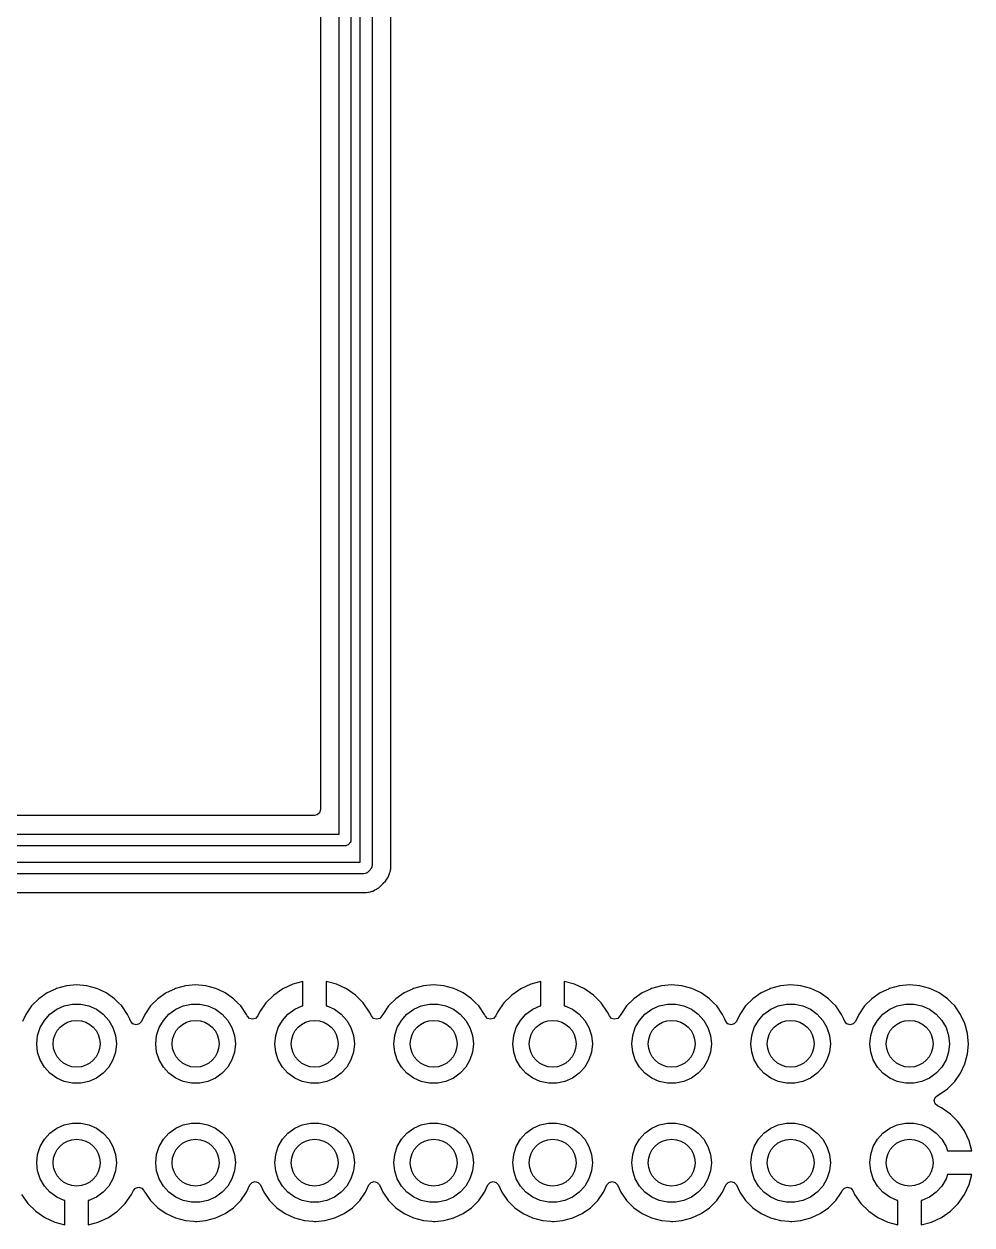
# Model space of a CAD drawing. Extents: x 0.79 to 7.48, y -4.92 to -0.79.
# Drawn here: x 3.108 to 3.905, y -4.238 to -3.228 of the extents above; entities that cross this region are included whole.
import ezdxf

# ---------------------------------------------------------------- set-up
doc = ezdxf.new("R2010")
doc.units = 0
doc.header["$MEASUREMENT"] = 0
doc.layers.add('BLACK', color=7, linetype='CONTINUOUS')

msp = doc.modelspace()

# ---------------------------------------------------------------- linework, layer by layer
at = {"layer": 'BLACK', "linetype": 'CONTINUOUS'}
for p, q in [((3.37303, -3.90955), (3.37303, -3.08275)), ((3.38287, -3.08046), (3.38287, -3.91447)), ((3.39075, -3.93308), (3.39075, -3.08071)), ((3.40059, -3.08275), (3.40059, -3.93603)), ((3.35726, -3.0913), (3.35726, -3.8889)), ((3.41636, -3.93384), (3.41636, -3.0913)), ((3.35238, -3.89378), (2.49902, -3.89378)), ((3.35441, -3.89334), (3.35238, -3.89378)), ((3.35649, -3.89154), (3.35441, -3.89334)), ((3.35726, -3.8889), (3.35649, -3.89154)), ((2.49866, -3.90955), (3.37303, -3.90955)), ((3.38174, -3.91731), (3.38118, -3.91819)), ((3.38243, -3.91652), (3.38174, -3.91731)), ((3.38248, -3.91616), (3.38243, -3.91652)), ((3.38267, -3.91586), (3.38248, -3.91616)), ((3.38287, -3.91447), (3.38267, -3.91586)), ((3.37795, -3.91939), (2.5007, -3.91939)), ((3.3783, -3.91929), (3.37795, -3.91939)), ((3.37865, -3.91934), (3.3783, -3.91929)), ((3.37961, -3.91891), (3.37865, -3.91934)), ((3.38061, -3.91861), (3.37961, -3.91891)), ((3.38085, -3.91834), (3.38061, -3.91861)), ((3.38118, -3.91819), (3.38085, -3.91834)), ((2.50019, -3.93308), (3.39075, -3.93308)), ((3.40039, -3.93742), (3.39973, -3.93844)), ((3.40043, -3.93717), (3.40039, -3.93742)), ((3.40048, -3.93708), (3.40043, -3.93717)), ((3.40059, -3.93603), (3.40047, -3.9369)), ((3.40047, -3.9369), (3.40048, -3.93708)), ((3.41643, -3.93467), (3.41636, -3.93384)), ((3.41636, -3.93722), (3.41637, -3.93697)), ((3.41636, -3.93888), (3.41636, -3.93722)), ((3.41637, -3.93697), (3.41654, -3.93532)), ((3.41654, -3.93532), (3.41643, -3.93467)), ((3.3937, -3.94292), (2.50223, -3.94292)), ((3.39487, -3.94258), (3.3937, -3.94292)), ((3.39606, -3.94232), (3.39487, -3.94258)), ((3.39626, -3.94217), (3.39606, -3.94232)), ((3.39636, -3.94214), (3.39626, -3.94217)), ((3.39648, -3.94201), (3.39636, -3.94214)), ((3.39718, -3.94148), (3.39648, -3.94201)), ((3.39915, -3.93951), (3.39718, -3.94148)), ((3.39973, -3.93844), (3.39915, -3.93951)), ((3.41187, -3.94921), (3.41273, -3.94779)), ((3.41273, -3.94779), (3.41287, -3.94759)), ((3.41287, -3.94759), (3.41387, -3.94627)), ((3.41387, -3.94627), (3.41411, -3.94566)), ((3.41411, -3.94566), (3.41448, -3.94491)), ((3.41448, -3.94491), (3.41482, -3.94435)), ((3.41482, -3.94435), (3.41527, -3.94275)), ((3.41527, -3.94275), (3.41535, -3.94252)), ((3.41535, -3.94252), (3.41553, -3.94207)), ((3.41553, -3.94207), (3.41596, -3.94098)), ((3.41596, -3.94098), (3.41603, -3.94032)), ((3.41603, -3.94032), (3.41618, -3.93951)), ((3.41618, -3.93951), (3.41636, -3.93888)), ((3.39745, -3.95838), (3.39769, -3.95833)), ((3.39769, -3.95833), (3.39934, -3.95811)), ((3.39934, -3.95811), (3.39994, -3.95785)), ((3.39994, -3.95785), (3.40073, -3.95758)), ((3.40073, -3.95758), (3.40136, -3.95743)), ((3.40136, -3.95743), (3.40281, -3.95661)), ((3.40281, -3.95661), (3.40303, -3.9565)), ((3.40303, -3.9565), (3.40455, -3.95584)), ((3.40455, -3.95584), (3.40506, -3.95543)), ((3.40506, -3.95543), (3.40575, -3.95496)), ((3.40575, -3.95496), (3.40632, -3.95464)), ((3.40632, -3.95464), (3.40749, -3.95347)), ((3.40749, -3.95347), (3.40768, -3.9533)), ((3.40768, -3.9533), (3.40896, -3.95225)), ((3.40896, -3.95225), (3.40934, -3.95172)), ((3.40934, -3.95172), (3.40988, -3.95108)), ((3.40988, -3.95108), (3.41005, -3.95091)), ((3.41005, -3.95091), (3.41187, -3.94921)), ((2.51078, -3.95869), (3.39335, -3.95869)), ((3.39335, -3.95869), (3.39584, -3.95877)), ((3.39584, -3.95877), (3.39745, -3.95838)), ((3.14378, -4.03716), (3.13546, -4.03939)), ((3.14664, -4.03691), (3.14378, -4.03716)), ((3.14378, -4.03716), (3.14378, -4.03716)), ((3.15236, -4.03641), (3.14664, -4.03691)), ((3.16094, -4.03716), (3.15236, -4.03641)), ((3.15236, -4.03641), (3.15236, -4.03641)), ((3.16926, -4.03939), (3.16094, -4.03716)), ((3.24378, -4.03716), (3.23546, -4.03939)), ((3.24664, -4.03691), (3.24378, -4.03716)), ((3.24378, -4.03716), (3.24378, -4.03716)), ((3.25236, -4.03641), (3.24664, -4.03691)), ((3.26094, -4.03716), (3.25236, -4.03641)), ((3.25236, -4.03641), (3.25236, -4.03641)), ((3.26926, -4.03939), (3.26094, -4.03716)), ((3.33411, -4.03569), (3.32569, -4.03962)), ((3.34252, -4.03344), (3.33411, -4.03569)), ((3.33411, -4.03569), (3.33411, -4.03569)), ((3.34252, -4.05389), (3.34252, -4.03344)), ((3.34252, -4.03344), (3.34252, -4.03344)), ((3.37061, -4.03569), (3.3622, -4.03344)), ((3.3622, -4.03344), (3.3622, -4.05389)), ((3.37904, -4.03962), (3.37061, -4.03569)), ((3.37061, -4.03569), (3.37061, -4.03569)), ((3.44378, -4.03716), (3.43546, -4.03939)), ((3.44664, -4.03691), (3.44378, -4.03716)), ((3.44378, -4.03716), (3.44378, -4.03716)), ((3.45236, -4.03641), (3.44664, -4.03691)), ((3.46094, -4.03716), (3.45236, -4.03641)), ((3.45236, -4.03641), (3.45236, -4.03641)), ((3.46926, -4.03939), (3.46094, -4.03716)), ((3.53411, -4.03569), (3.52569, -4.03962)), ((3.54252, -4.03344), (3.53411, -4.03569)), ((3.53411, -4.03569), (3.53411, -4.03569)), ((3.54252, -4.05389), (3.54252, -4.03344)), ((3.54252, -4.03344), (3.54252, -4.03344)), ((3.57061, -4.03569), (3.5622, -4.03344)), ((3.5622, -4.03344), (3.5622, -4.05389)), ((3.57904, -4.03962), (3.57061, -4.03569)), ((3.57061, -4.03569), (3.57061, -4.03569)), ((3.64378, -4.03716), (3.63546, -4.03939)), ((3.64664, -4.03691), (3.64378, -4.03716)), ((3.64378, -4.03716), (3.64378, -4.03716)), ((3.65236, -4.03641), (3.64664, -4.03691)), ((3.66094, -4.03716), (3.65236, -4.03641)), ((3.65236, -4.03641), (3.65236, -4.03641)), ((3.66926, -4.03939), (3.66094, -4.03716)), ((3.74378, -4.03716), (3.73546, -4.03939)), ((3.74664, -4.03691), (3.74378, -4.03716)), ((3.74378, -4.03716), (3.74378, -4.03716)), ((3.75236, -4.03641), (3.74664, -4.03691)), ((3.76094, -4.03716), (3.75236, -4.03641)), ((3.75236, -4.03641), (3.75236, -4.03641)), ((3.76926, -4.03939), (3.76094, -4.03716)), ((3.84378, -4.03716), (3.83546, -4.03939)), ((3.84664, -4.03691), (3.84378, -4.03716)), ((3.84378, -4.03716), (3.84378, -4.03716)), ((3.85236, -4.03641), (3.84664, -4.03691)), ((3.86094, -4.03716), (3.85236, -4.03641)), ((3.85236, -4.03641), (3.85236, -4.03641)), ((3.86926, -4.03939), (3.86094, -4.03716)), ((3.1206, -4.04797), (3.1145, -4.05406)), ((3.12765, -4.04303), (3.1206, -4.04797)), ((3.13451, -4.03983), (3.12765, -4.04303)), ((3.12765, -4.04303), (3.12765, -4.04303)), ((3.13546, -4.03939), (3.13451, -4.03983)), ((3.13546, -4.03939), (3.13546, -4.03939)), ((3.13546, -4.03939), (3.13546, -4.03939)), ((3.17191, -4.04062), (3.16926, -4.03939)), ((3.16926, -4.03939), (3.16926, -4.03939)), ((3.16926, -4.03939), (3.16926, -4.03939)), ((3.17707, -4.04303), (3.17191, -4.04062)), ((3.18413, -4.04797), (3.17707, -4.04303)), ((3.17707, -4.04303), (3.17707, -4.04303)), ((3.17707, -4.04303), (3.17707, -4.04303)), ((3.18724, -4.05108), (3.18413, -4.04797)), ((3.2206, -4.04797), (3.2145, -4.05406)), ((3.22765, -4.04303), (3.2206, -4.04797)), ((3.23451, -4.03983), (3.22765, -4.04303)), ((3.22765, -4.04303), (3.22765, -4.04303)), ((3.23546, -4.03939), (3.23451, -4.03983)), ((3.23546, -4.03939), (3.23546, -4.03939)), ((3.23546, -4.03939), (3.23546, -4.03939)), ((3.27191, -4.04062), (3.26926, -4.03939)), ((3.26926, -4.03939), (3.26926, -4.03939)), ((3.26926, -4.03939), (3.26926, -4.03939)), ((3.27707, -4.04303), (3.27191, -4.04062)), ((3.28413, -4.04797), (3.27707, -4.04303)), ((3.27707, -4.04303), (3.27707, -4.04303)), ((3.27707, -4.04303), (3.27707, -4.04303)), ((3.28724, -4.05108), (3.28413, -4.04797)), ((3.31807, -4.04496), (3.31149, -4.05153)), ((3.32569, -4.03962), (3.31807, -4.04496)), ((3.31807, -4.04496), (3.31807, -4.04496)), ((3.32569, -4.03962), (3.32569, -4.03962)), ((3.38666, -4.04496), (3.37904, -4.03962)), ((3.39323, -4.05153), (3.38666, -4.04496)), ((3.4206, -4.04797), (3.4145, -4.05406)), ((3.42765, -4.04303), (3.4206, -4.04797)), ((3.43451, -4.03983), (3.42765, -4.04303)), ((3.42765, -4.04303), (3.42765, -4.04303)), ((3.43546, -4.03939), (3.43451, -4.03983)), ((3.43546, -4.03939), (3.43546, -4.03939)), ((3.43546, -4.03939), (3.43546, -4.03939)), ((3.47191, -4.04062), (3.46926, -4.03939)), ((3.46926, -4.03939), (3.46926, -4.03939)), ((3.46926, -4.03939), (3.46926, -4.03939)), ((3.47707, -4.04303), (3.47191, -4.04062)), ((3.48413, -4.04797), (3.47707, -4.04303)), ((3.47707, -4.04303), (3.47707, -4.04303)), ((3.47707, -4.04303), (3.47707, -4.04303)), ((3.48724, -4.05108), (3.48413, -4.04797)), ((3.51807, -4.04496), (3.51149, -4.05153)), ((3.52569, -4.03962), (3.51807, -4.04496)), ((3.51807, -4.04496), (3.51807, -4.04496)), ((3.52569, -4.03962), (3.52569, -4.03962)), ((3.58666, -4.04496), (3.57904, -4.03962)), ((3.59323, -4.05153), (3.58666, -4.04496)), ((3.6206, -4.04797), (3.6145, -4.05406)), ((3.62765, -4.04303), (3.6206, -4.04797)), ((3.63451, -4.03983), (3.62765, -4.04303)), ((3.62765, -4.04303), (3.62765, -4.04303)), ((3.63546, -4.03939), (3.63451, -4.03983)), ((3.63546, -4.03939), (3.63546, -4.03939)), ((3.63546, -4.03939), (3.63546, -4.03939)), ((3.67191, -4.04062), (3.66926, -4.03939)), ((3.66926, -4.03939), (3.66926, -4.03939)), ((3.66926, -4.03939), (3.66926, -4.03939)), ((3.67707, -4.04303), (3.67191, -4.04062)), ((3.68413, -4.04797), (3.67707, -4.04303)), ((3.67707, -4.04303), (3.67707, -4.04303)), ((3.67707, -4.04303), (3.67707, -4.04303)), ((3.68724, -4.05108), (3.68413, -4.04797)), ((3.7206, -4.04797), (3.7145, -4.05406)), ((3.72765, -4.04303), (3.7206, -4.04797)), ((3.73451, -4.03983), (3.72765, -4.04303)), ((3.72765, -4.04303), (3.72765, -4.04303)), ((3.73546, -4.03939), (3.73451, -4.03983)), ((3.73546, -4.03939), (3.73546, -4.03939)), ((3.73546, -4.03939), (3.73546, -4.03939)), ((3.77191, -4.04062), (3.76926, -4.03939)), ((3.76926, -4.03939), (3.76926, -4.03939)), ((3.76926, -4.03939), (3.76926, -4.03939)), ((3.77707, -4.04303), (3.77191, -4.04062)), ((3.78413, -4.04797), (3.77707, -4.04303)), ((3.77707, -4.04303), (3.77707, -4.04303)), ((3.77707, -4.04303), (3.77707, -4.04303)), ((3.78724, -4.05108), (3.78413, -4.04797)), ((3.8206, -4.04797), (3.8145, -4.05406)), ((3.82765, -4.04303), (3.8206, -4.04797)), ((3.83451, -4.03983), (3.82765, -4.04303)), ((3.82765, -4.04303), (3.82765, -4.04303)), ((3.83546, -4.03939), (3.83451, -4.03983)), ((3.83546, -4.03939), (3.83546, -4.03939)), ((3.83546, -4.03939), (3.83546, -4.03939)), ((3.87191, -4.04062), (3.86926, -4.03939)), ((3.86926, -4.03939), (3.86926, -4.03939)), ((3.86926, -4.03939), (3.86926, -4.03939)), ((3.87707, -4.04303), (3.87191, -4.04062)), ((3.88413, -4.04797), (3.87707, -4.04303)), ((3.87707, -4.04303), (3.87707, -4.04303)), ((3.87707, -4.04303), (3.87707, -4.04303)), ((3.88724, -4.05108), (3.88413, -4.04797)), ((3.1145, -4.05406), (3.10956, -4.06112)), ((3.12997, -4.06096), (3.13563, -4.05685)), ((3.13563, -4.05685), (3.14202, -4.054)), ((3.14202, -4.054), (3.14886, -4.05255)), ((3.14886, -4.05255), (3.15586, -4.05255)), ((3.15586, -4.05255), (3.1627, -4.054)), ((3.1627, -4.054), (3.16909, -4.05685)), ((3.16909, -4.05685), (3.17475, -4.06096)), ((3.19022, -4.05406), (3.18724, -4.05108)), ((3.19516, -4.06112), (3.19022, -4.05406)), ((3.2145, -4.05406), (3.20956, -4.06112)), ((3.22997, -4.06096), (3.23563, -4.05685)), ((3.23563, -4.05685), (3.24202, -4.054)), ((3.24202, -4.054), (3.24886, -4.05255)), ((3.24886, -4.05255), (3.25586, -4.05255)), ((3.25586, -4.05255), (3.2627, -4.054)), ((3.2627, -4.054), (3.26909, -4.05685)), ((3.26909, -4.05685), (3.27475, -4.06096)), ((3.29022, -4.05406), (3.28724, -4.05108)), ((3.29516, -4.06112), (3.29022, -4.05406)), ((3.30616, -4.05915), (3.30463, -4.06244)), ((3.31149, -4.05153), (3.30616, -4.05915)), ((3.30616, -4.05915), (3.30616, -4.05915)), ((3.31149, -4.05153), (3.31149, -4.05153)), ((3.32997, -4.06096), (3.33563, -4.05685)), ((3.33563, -4.05685), (3.34202, -4.054)), ((3.34202, -4.054), (3.34252, -4.05389)), ((3.3622, -4.05389), (3.3627, -4.054)), ((3.3627, -4.054), (3.36909, -4.05685)), ((3.36909, -4.05685), (3.37475, -4.06096)), ((3.39857, -4.05915), (3.39323, -4.05153)), ((3.39323, -4.05153), (3.39323, -4.05153)), ((3.4001, -4.06244), (3.39857, -4.05915)), ((3.4145, -4.05406), (3.40956, -4.06112)), ((3.42997, -4.06096), (3.43563, -4.05685)), ((3.43563, -4.05685), (3.44202, -4.054)), ((3.44202, -4.054), (3.44886, -4.05255)), ((3.44886, -4.05255), (3.45586, -4.05255)), ((3.45586, -4.05255), (3.4627, -4.054)), ((3.4627, -4.054), (3.46909, -4.05685)), ((3.46909, -4.05685), (3.47475, -4.06096)), ((3.49022, -4.05406), (3.48724, -4.05108)), ((3.49516, -4.06112), (3.49022, -4.05406)), ((3.50616, -4.05915), (3.50463, -4.06244)), ((3.51149, -4.05153), (3.50616, -4.05915)), ((3.50616, -4.05915), (3.50616, -4.05915)), ((3.51149, -4.05153), (3.51149, -4.05153)), ((3.52997, -4.06096), (3.53563, -4.05685)), ((3.53563, -4.05685), (3.54202, -4.054)), ((3.54202, -4.054), (3.54252, -4.05389)), ((3.5622, -4.05389), (3.5627, -4.054)), ((3.5627, -4.054), (3.56909, -4.05685)), ((3.56909, -4.05685), (3.57475, -4.06096)), ((3.59857, -4.05915), (3.59323, -4.05153)), ((3.59323, -4.05153), (3.59323, -4.05153)), ((3.6001, -4.06244), (3.59857, -4.05915)), ((3.6145, -4.05406), (3.60956, -4.06112)), ((3.62997, -4.06096), (3.63563, -4.05685)), ((3.63563, -4.05685), (3.64202, -4.054)), ((3.64202, -4.054), (3.64886, -4.05255)), ((3.64886, -4.05255), (3.65586, -4.05255)), ((3.65586, -4.05255), (3.6627, -4.054)), ((3.6627, -4.054), (3.66909, -4.05685)), ((3.66909, -4.05685), (3.67475, -4.06096)), ((3.69022, -4.05406), (3.68724, -4.05108)), ((3.69516, -4.06112), (3.69022, -4.05406)), ((3.7145, -4.05406), (3.70956, -4.06112)), ((3.72997, -4.06096), (3.73563, -4.05685)), ((3.73563, -4.05685), (3.74202, -4.054)), ((3.74202, -4.054), (3.74886, -4.05255)), ((3.74886, -4.05255), (3.75586, -4.05255)), ((3.75586, -4.05255), (3.7627, -4.054)), ((3.7627, -4.054), (3.76909, -4.05685)), ((3.76909, -4.05685), (3.77475, -4.06096)), ((3.79022, -4.05406), (3.78724, -4.05108)), ((3.79516, -4.06112), (3.79022, -4.05406)), ((3.8145, -4.05406), (3.80956, -4.06112)), ((3.82997, -4.06096), (3.83563, -4.05685)), ((3.83563, -4.05685), (3.84202, -4.054)), ((3.84202, -4.054), (3.84886, -4.05255)), ((3.84886, -4.05255), (3.85586, -4.05255)), ((3.85586, -4.05255), (3.8627, -4.054)), ((3.8627, -4.054), (3.86909, -4.05685)), ((3.86909, -4.05685), (3.87475, -4.06096)), ((3.89022, -4.05406), (3.88724, -4.05108)), ((3.89516, -4.06112), (3.89022, -4.05406)), ((3.10956, -4.06112), (3.10679, -4.06707)), ((3.10956, -4.06112), (3.10956, -4.06112)), ((3.12179, -4.07222), (3.12529, -4.06616)), ((3.12529, -4.06616), (3.12997, -4.06096)), ((3.17475, -4.06096), (3.17944, -4.06616)), ((3.17944, -4.06616), (3.18293, -4.07222)), ((3.19708, -4.06523), (3.19516, -4.06112)), ((3.19516, -4.06112), (3.19516, -4.06112)), ((3.19516, -4.06112), (3.19516, -4.06112)), ((3.19794, -4.06707), (3.19708, -4.06523)), ((3.19969, -4.06909), (3.19794, -4.06707)), ((3.20232, -4.06989), (3.19969, -4.06909)), ((3.20497, -4.06913), (3.20232, -4.06989)), ((3.20679, -4.06707), (3.20497, -4.06913)), ((3.20956, -4.06112), (3.20679, -4.06707)), ((3.20956, -4.06112), (3.20956, -4.06112)), ((3.22179, -4.07222), (3.22529, -4.06616)), ((3.22529, -4.06616), (3.22997, -4.06096)), ((3.27475, -4.06096), (3.27944, -4.06616)), ((3.27944, -4.06616), (3.28293, -4.07222)), ((3.29578, -4.06244), (3.29516, -4.06112)), ((3.29516, -4.06112), (3.29516, -4.06112)), ((3.29516, -4.06112), (3.29516, -4.06112)), ((3.29516, -4.06112), (3.29516, -4.06112)), ((3.29753, -4.06446), (3.29578, -4.06244)), ((3.30016, -4.06525), (3.29753, -4.06446)), ((3.30281, -4.0645), (3.30016, -4.06525)), ((3.30463, -4.06244), (3.30281, -4.0645)), ((3.32179, -4.07222), (3.32529, -4.06616)), ((3.32529, -4.06616), (3.32997, -4.06096)), ((3.37475, -4.06096), (3.37944, -4.06616)), ((3.37944, -4.06616), (3.38293, -4.07222)), ((3.40185, -4.06446), (3.4001, -4.06244)), ((3.40448, -4.06525), (3.40185, -4.06446)), ((3.40713, -4.0645), (3.40448, -4.06525)), ((3.40895, -4.06244), (3.40713, -4.0645)), ((3.40956, -4.06112), (3.40895, -4.06244)), ((3.40956, -4.06112), (3.40956, -4.06112)), ((3.42179, -4.07222), (3.42529, -4.06616)), ((3.42529, -4.06616), (3.42997, -4.06096)), ((3.47475, -4.06096), (3.47944, -4.06616)), ((3.47944, -4.06616), (3.48293, -4.07222)), ((3.49578, -4.06244), (3.49516, -4.06112)), ((3.49516, -4.06112), (3.49516, -4.06112)), ((3.49516, -4.06112), (3.49516, -4.06112)), ((3.49516, -4.06112), (3.49516, -4.06112)), ((3.49753, -4.06446), (3.49578, -4.06244)), ((3.50016, -4.06525), (3.49753, -4.06446)), ((3.50281, -4.0645), (3.50016, -4.06525)), ((3.50463, -4.06244), (3.50281, -4.0645)), ((3.52179, -4.07222), (3.52529, -4.06616)), ((3.52529, -4.06616), (3.52997, -4.06096)), ((3.57475, -4.06096), (3.57944, -4.06616)), ((3.57944, -4.06616), (3.58293, -4.07222)), ((3.60185, -4.06446), (3.6001, -4.06244)), ((3.60448, -4.06525), (3.60185, -4.06446)), ((3.60713, -4.0645), (3.60448, -4.06525)), ((3.60895, -4.06244), (3.60713, -4.0645)), ((3.60956, -4.06112), (3.60895, -4.06244)), ((3.60956, -4.06112), (3.60956, -4.06112)), ((3.62179, -4.07222), (3.62529, -4.06616)), ((3.62529, -4.06616), (3.62997, -4.06096)), ((3.67475, -4.06096), (3.67944, -4.06616)), ((3.67944, -4.06616), (3.68293, -4.07222)), ((3.69708, -4.06523), (3.69516, -4.06112)), ((3.69516, -4.06112), (3.69516, -4.06112)), ((3.69516, -4.06112), (3.69516, -4.06112)), ((3.69794, -4.06707), (3.69708, -4.06523)), ((3.69969, -4.06909), (3.69794, -4.06707)), ((3.70232, -4.06989), (3.69969, -4.06909)), ((3.70497, -4.06913), (3.70232, -4.06989)), ((3.70679, -4.06707), (3.70497, -4.06913)), ((3.70956, -4.06112), (3.70679, -4.06707)), ((3.70956, -4.06112), (3.70956, -4.06112)), ((3.72179, -4.07222), (3.72529, -4.06616)), ((3.72529, -4.06616), (3.72997, -4.06096)), ((3.77475, -4.06096), (3.77944, -4.06616)), ((3.77944, -4.06616), (3.78293, -4.07222)), ((3.79708, -4.06523), (3.79516, -4.06112)), ((3.79516, -4.06112), (3.79516, -4.06112)), ((3.79516, -4.06112), (3.79516, -4.06112)), ((3.79794, -4.06707), (3.79708, -4.06523)), ((3.79969, -4.06909), (3.79794, -4.06707)), ((3.80232, -4.06989), (3.79969, -4.06909)), ((3.80497, -4.06913), (3.80232, -4.06989)), ((3.80679, -4.06707), (3.80497, -4.06913)), ((3.80956, -4.06112), (3.80679, -4.06707)), ((3.80956, -4.06112), (3.80956, -4.06112)), ((3.82179, -4.07222), (3.82529, -4.06616)), ((3.82529, -4.06616), (3.82997, -4.06096)), ((3.87475, -4.06096), (3.87944, -4.06616)), ((3.87944, -4.06616), (3.88293, -4.07222)), ((3.8988, -4.06892), (3.89516, -4.06112)), ((3.89516, -4.06112), (3.89516, -4.06112)), ((3.89516, -4.06112), (3.89516, -4.06112)), ((3.89926, -4.07063), (3.8988, -4.06892)), ((3.8988, -4.06892), (3.8988, -4.06892)), ((3.8988, -4.06892), (3.8988, -4.06892)), ((3.1189, -4.08583), (3.11963, -4.07887)), ((3.11963, -4.07887), (3.12179, -4.07222)), ((3.18293, -4.07222), (3.1851, -4.07887)), ((3.1851, -4.07887), (3.18583, -4.08583)), ((3.2189, -4.08583), (3.21963, -4.07887)), ((3.21963, -4.07887), (3.22179, -4.07222)), ((3.28293, -4.07222), (3.2851, -4.07887)), ((3.2851, -4.07887), (3.28583, -4.08583)), ((3.3189, -4.08583), (3.31963, -4.07887)), ((3.31963, -4.07887), (3.32179, -4.07222)), ((3.38293, -4.07222), (3.3851, -4.07887)), ((3.3851, -4.07887), (3.38583, -4.08583)), ((3.4189, -4.08583), (3.41963, -4.07887)), ((3.41963, -4.07887), (3.42179, -4.07222)), ((3.48293, -4.07222), (3.4851, -4.07887)), ((3.4851, -4.07887), (3.48583, -4.08583)), ((3.5189, -4.08583), (3.51963, -4.07887)), ((3.51963, -4.07887), (3.52179, -4.07222)), ((3.58293, -4.07222), (3.5851, -4.07887)), ((3.5851, -4.07887), (3.58583, -4.08583)), ((3.6189, -4.08583), (3.61963, -4.07887)), ((3.61963, -4.07887), (3.62179, -4.07222)), ((3.68293, -4.07222), (3.6851, -4.07887)), ((3.6851, -4.07887), (3.68583, -4.08583)), ((3.7189, -4.08583), (3.71963, -4.07887)), ((3.71963, -4.07887), (3.72179, -4.07222)), ((3.78293, -4.07222), (3.7851, -4.07887)), ((3.7851, -4.07887), (3.78583, -4.08583)), ((3.8189, -4.08583), (3.81963, -4.07887)), ((3.81963, -4.07887), (3.82179, -4.07222)), ((3.88293, -4.07222), (3.8851, -4.07887)), ((3.8851, -4.07887), (3.88583, -4.08583)), ((3.90103, -4.07724), (3.89926, -4.07063)), ((3.90157, -4.08337), (3.90103, -4.07724)), ((3.11963, -4.09278), (3.1189, -4.08583)), ((3.18583, -4.08583), (3.1851, -4.09278)), ((3.21963, -4.09278), (3.2189, -4.08583)), ((3.28583, -4.08583), (3.2851, -4.09278)), ((3.31963, -4.09278), (3.3189, -4.08583)), ((3.38583, -4.08583), (3.3851, -4.09278)), ((3.41963, -4.09278), (3.4189, -4.08583)), ((3.48583, -4.08583), (3.4851, -4.09278)), ((3.51963, -4.09278), (3.5189, -4.08583)), ((3.58583, -4.08583), (3.5851, -4.09278)), ((3.61963, -4.09278), (3.6189, -4.08583)), ((3.68583, -4.08583), (3.6851, -4.09278)), ((3.71963, -4.09278), (3.7189, -4.08583)), ((3.78583, -4.08583), (3.7851, -4.09278)), ((3.81963, -4.09278), (3.8189, -4.08583)), ((3.88583, -4.08583), (3.8851, -4.09278)), ((3.90103, -4.09441), (3.90176, -4.08608)), ((3.90178, -4.08583), (3.90157, -4.08337)), ((3.90176, -4.08608), (3.90178, -4.08583)), ((3.90178, -4.08583), (3.90178, -4.08583)), ((3.12179, -4.09944), (3.11963, -4.09278)), ((3.12529, -4.1055), (3.12179, -4.09944)), ((3.18293, -4.09944), (3.17944, -4.1055)), ((3.1851, -4.09278), (3.18293, -4.09944)), ((3.22179, -4.09944), (3.21963, -4.09278)), ((3.22529, -4.1055), (3.22179, -4.09944)), ((3.28293, -4.09944), (3.27944, -4.1055)), ((3.2851, -4.09278), (3.28293, -4.09944)), ((3.32179, -4.09944), (3.31963, -4.09278)), ((3.32529, -4.1055), (3.32179, -4.09944)), ((3.38293, -4.09944), (3.37944, -4.1055)), ((3.3851, -4.09278), (3.38293, -4.09944)), ((3.42179, -4.09944), (3.41963, -4.09278)), ((3.42529, -4.1055), (3.42179, -4.09944)), ((3.48293, -4.09944), (3.47944, -4.1055)), ((3.4851, -4.09278), (3.48293, -4.09944)), ((3.52179, -4.09944), (3.51963, -4.09278)), ((3.52529, -4.1055), (3.52179, -4.09944)), ((3.58293, -4.09944), (3.57944, -4.1055)), ((3.5851, -4.09278), (3.58293, -4.09944)), ((3.62179, -4.09944), (3.61963, -4.09278)), ((3.62529, -4.1055), (3.62179, -4.09944)), ((3.68293, -4.09944), (3.67944, -4.1055)), ((3.6851, -4.09278), (3.68293, -4.09944)), ((3.72179, -4.09944), (3.71963, -4.09278)), ((3.72529, -4.1055), (3.72179, -4.09944)), ((3.78293, -4.09944), (3.77944, -4.1055)), ((3.7851, -4.09278), (3.78293, -4.09944)), ((3.82179, -4.09944), (3.81963, -4.09278)), ((3.82529, -4.1055), (3.82179, -4.09944)), ((3.88293, -4.09944), (3.87944, -4.1055)), ((3.8851, -4.09278), (3.88293, -4.09944)), ((3.8988, -4.10273), (3.90103, -4.09441)), ((3.12997, -4.1107), (3.12529, -4.1055)), ((3.17944, -4.1055), (3.17475, -4.1107)), ((3.22997, -4.1107), (3.22529, -4.1055)), ((3.27944, -4.1055), (3.27475, -4.1107)), ((3.32997, -4.1107), (3.32529, -4.1055)), ((3.37944, -4.1055), (3.37475, -4.1107)), ((3.42997, -4.1107), (3.42529, -4.1055)), ((3.47944, -4.1055), (3.47475, -4.1107)), ((3.52997, -4.1107), (3.52529, -4.1055)), ((3.57944, -4.1055), (3.57475, -4.1107)), ((3.62997, -4.1107), (3.62529, -4.1055)), ((3.67944, -4.1055), (3.67475, -4.1107)), ((3.72997, -4.1107), (3.72529, -4.1055)), ((3.77944, -4.1055), (3.77475, -4.1107)), ((3.82997, -4.1107), (3.82529, -4.1055)), ((3.87944, -4.1055), (3.87475, -4.1107)), ((3.89516, -4.11054), (3.8988, -4.10273)), ((3.13563, -4.11481), (3.12997, -4.1107)), ((3.14202, -4.11765), (3.13563, -4.11481)), ((3.14886, -4.11911), (3.14202, -4.11765)), ((3.15586, -4.11911), (3.14886, -4.11911)), ((3.1627, -4.11765), (3.15586, -4.11911)), ((3.16909, -4.11481), (3.1627, -4.11765)), ((3.17475, -4.1107), (3.16909, -4.11481)), ((3.23563, -4.11481), (3.22997, -4.1107)), ((3.24202, -4.11765), (3.23563, -4.11481)), ((3.24886, -4.11911), (3.24202, -4.11765)), ((3.25586, -4.11911), (3.24886, -4.11911)), ((3.2627, -4.11765), (3.25586, -4.11911)), ((3.26909, -4.11481), (3.2627, -4.11765)), ((3.27475, -4.1107), (3.26909, -4.11481)), ((3.33563, -4.11481), (3.32997, -4.1107)), ((3.34202, -4.11765), (3.33563, -4.11481)), ((3.34886, -4.11911), (3.34202, -4.11765)), ((3.35586, -4.11911), (3.34886, -4.11911)), ((3.3627, -4.11765), (3.35586, -4.11911)), ((3.36909, -4.11481), (3.3627, -4.11765)), ((3.37475, -4.1107), (3.36909, -4.11481)), ((3.43563, -4.11481), (3.42997, -4.1107)), ((3.44202, -4.11765), (3.43563, -4.11481)), ((3.44886, -4.11911), (3.44202, -4.11765)), ((3.45586, -4.11911), (3.44886, -4.11911)), ((3.4627, -4.11765), (3.45586, -4.11911)), ((3.46909, -4.11481), (3.4627, -4.11765)), ((3.47475, -4.1107), (3.46909, -4.11481)), ((3.53563, -4.11481), (3.52997, -4.1107)), ((3.54202, -4.11765), (3.53563, -4.11481)), ((3.54886, -4.11911), (3.54202, -4.11765)), ((3.55586, -4.11911), (3.54886, -4.11911)), ((3.5627, -4.11765), (3.55586, -4.11911)), ((3.56909, -4.11481), (3.5627, -4.11765)), ((3.57475, -4.1107), (3.56909, -4.11481)), ((3.63563, -4.11481), (3.62997, -4.1107)), ((3.64202, -4.11765), (3.63563, -4.11481)), ((3.64886, -4.11911), (3.64202, -4.11765)), ((3.65586, -4.11911), (3.64886, -4.11911)), ((3.6627, -4.11765), (3.65586, -4.11911)), ((3.66909, -4.11481), (3.6627, -4.11765)), ((3.67475, -4.1107), (3.66909, -4.11481)), ((3.73563, -4.11481), (3.72997, -4.1107)), ((3.74202, -4.11765), (3.73563, -4.11481)), ((3.74886, -4.11911), (3.74202, -4.11765)), ((3.75586, -4.11911), (3.74886, -4.11911)), ((3.7627, -4.11765), (3.75586, -4.11911)), ((3.76909, -4.11481), (3.7627, -4.11765)), ((3.77475, -4.1107), (3.76909, -4.11481)), ((3.83563, -4.11481), (3.82997, -4.1107)), ((3.84202, -4.11765), (3.83563, -4.11481)), ((3.84886, -4.11911), (3.84202, -4.11765)), ((3.85586, -4.11911), (3.84886, -4.11911)), ((3.8627, -4.11765), (3.85586, -4.11911)), ((3.86909, -4.11481), (3.8627, -4.11765)), ((3.87475, -4.1107), (3.86909, -4.11481)), ((3.88413, -4.12368), (3.89022, -4.11759)), ((3.89022, -4.11759), (3.89516, -4.11054)), ((3.87373, -4.13099), (3.87575, -4.12924)), ((3.87575, -4.12924), (3.87707, -4.12863)), ((3.87707, -4.12863), (3.88413, -4.12368)), ((3.87293, -4.13363), (3.87373, -4.13099)), ((3.87369, -4.13627), (3.87293, -4.13363)), ((3.87575, -4.13809), (3.87369, -4.13627)), ((3.87904, -4.13962), (3.87575, -4.13809)), ((3.88666, -4.14496), (3.87904, -4.13962)), ((3.89323, -4.15153), (3.88666, -4.14496)), ((3.12997, -4.16096), (3.13563, -4.15685)), ((3.13563, -4.15685), (3.14202, -4.154)), ((3.14202, -4.154), (3.14886, -4.15255)), ((3.14886, -4.15255), (3.15586, -4.15255)), ((3.15586, -4.15255), (3.1627, -4.154)), ((3.1627, -4.154), (3.16909, -4.15685)), ((3.16909, -4.15685), (3.17475, -4.16096)), ((3.22997, -4.16096), (3.23563, -4.15685)), ((3.23563, -4.15685), (3.24202, -4.154)), ((3.24202, -4.154), (3.24886, -4.15255)), ((3.24886, -4.15255), (3.25586, -4.15255)), ((3.25586, -4.15255), (3.2627, -4.154)), ((3.2627, -4.154), (3.26909, -4.15685)), ((3.26909, -4.15685), (3.27475, -4.16096)), ((3.32997, -4.16096), (3.33563, -4.15685)), ((3.33563, -4.15685), (3.34202, -4.154)), ((3.34202, -4.154), (3.34886, -4.15255)), ((3.34886, -4.15255), (3.35586, -4.15255)), ((3.35586, -4.15255), (3.3627, -4.154)), ((3.3627, -4.154), (3.36909, -4.15685)), ((3.36909, -4.15685), (3.37475, -4.16096)), ((3.42997, -4.16096), (3.43563, -4.15685)), ((3.43563, -4.15685), (3.44202, -4.154)), ((3.44202, -4.154), (3.44886, -4.15255)), ((3.44886, -4.15255), (3.45586, -4.15255)), ((3.45586, -4.15255), (3.4627, -4.154)), ((3.4627, -4.154), (3.46909, -4.15685)), ((3.46909, -4.15685), (3.47475, -4.16096)), ((3.52997, -4.16096), (3.53563, -4.15685)), ((3.53563, -4.15685), (3.54202, -4.154)), ((3.54202, -4.154), (3.54886, -4.15255)), ((3.54886, -4.15255), (3.55586, -4.15255)), ((3.55586, -4.15255), (3.5627, -4.154)), ((3.5627, -4.154), (3.56909, -4.15685)), ((3.56909, -4.15685), (3.57475, -4.16096)), ((3.62997, -4.16096), (3.63563, -4.15685)), ((3.63563, -4.15685), (3.64202, -4.154)), ((3.64202, -4.154), (3.64886, -4.15255)), ((3.64886, -4.15255), (3.65586, -4.15255)), ((3.65586, -4.15255), (3.6627, -4.154)), ((3.6627, -4.154), (3.66909, -4.15685)), ((3.66909, -4.15685), (3.67475, -4.16096)), ((3.72997, -4.16096), (3.73563, -4.15685)), ((3.73563, -4.15685), (3.74202, -4.154)), ((3.74202, -4.154), (3.74886, -4.15255)), ((3.74886, -4.15255), (3.75586, -4.15255)), ((3.75586, -4.15255), (3.7627, -4.154)), ((3.7627, -4.154), (3.76909, -4.15685)), ((3.76909, -4.15685), (3.77475, -4.16096)), ((3.82997, -4.16096), (3.83563, -4.15685)), ((3.83563, -4.15685), (3.84202, -4.154)), ((3.84202, -4.154), (3.84886, -4.15255)), ((3.84886, -4.15255), (3.85586, -4.15255)), ((3.85586, -4.15255), (3.8627, -4.154)), ((3.8627, -4.154), (3.86909, -4.15685)), ((3.86909, -4.15685), (3.87475, -4.16096)), ((3.89857, -4.15915), (3.89323, -4.15153)), ((3.89323, -4.15153), (3.89323, -4.15153)), ((3.9025, -4.16758), (3.89857, -4.15915)), ((3.89857, -4.15915), (3.89857, -4.15915)), ((3.12179, -4.17222), (3.12529, -4.16616)), ((3.12529, -4.16616), (3.12997, -4.16096)), ((3.17475, -4.16096), (3.17944, -4.16616)), ((3.17944, -4.16616), (3.18293, -4.17222)), ((3.22179, -4.17222), (3.22529, -4.16616)), ((3.22529, -4.16616), (3.22997, -4.16096)), ((3.27475, -4.16096), (3.27944, -4.16616)), ((3.27944, -4.16616), (3.28293, -4.17222)), ((3.32179, -4.17222), (3.32529, -4.16616)), ((3.32529, -4.16616), (3.32997, -4.16096)), ((3.37475, -4.16096), (3.37944, -4.16616)), ((3.37944, -4.16616), (3.38293, -4.17222)), ((3.42179, -4.17222), (3.42529, -4.16616)), ((3.42529, -4.16616), (3.42997, -4.16096)), ((3.47475, -4.16096), (3.47944, -4.16616)), ((3.47944, -4.16616), (3.48293, -4.17222)), ((3.52179, -4.17222), (3.52529, -4.16616)), ((3.52529, -4.16616), (3.52997, -4.16096)), ((3.57475, -4.16096), (3.57944, -4.16616)), ((3.57944, -4.16616), (3.58293, -4.17222)), ((3.62179, -4.17222), (3.62529, -4.16616)), ((3.62529, -4.16616), (3.62997, -4.16096)), ((3.67475, -4.16096), (3.67944, -4.16616)), ((3.67944, -4.16616), (3.68293, -4.17222)), ((3.72179, -4.17222), (3.72529, -4.16616)), ((3.72529, -4.16616), (3.72997, -4.16096)), ((3.77475, -4.16096), (3.77944, -4.16616)), ((3.77944, -4.16616), (3.78293, -4.17222)), ((3.82179, -4.17222), (3.82529, -4.16616)), ((3.82529, -4.16616), (3.82997, -4.16096)), ((3.87475, -4.16096), (3.87944, -4.16616)), ((3.87944, -4.16616), (3.88293, -4.17222)), ((3.90475, -4.17598), (3.9025, -4.16758)), ((3.9025, -4.16758), (3.9025, -4.16758)), ((3.1189, -4.18583), (3.11963, -4.17887)), ((3.11963, -4.17887), (3.12179, -4.17222)), ((3.18293, -4.17222), (3.1851, -4.17887)), ((3.1851, -4.17887), (3.18583, -4.18583)), ((3.2189, -4.18583), (3.21963, -4.17887)), ((3.21963, -4.17887), (3.22179, -4.17222)), ((3.28293, -4.17222), (3.2851, -4.17887)), ((3.2851, -4.17887), (3.28583, -4.18583)), ((3.3189, -4.18583), (3.31963, -4.17887)), ((3.31963, -4.17887), (3.32179, -4.17222)), ((3.38293, -4.17222), (3.3851, -4.17887)), ((3.3851, -4.17887), (3.38583, -4.18583)), ((3.4189, -4.18583), (3.41963, -4.17887)), ((3.41963, -4.17887), (3.42179, -4.17222)), ((3.48293, -4.17222), (3.4851, -4.17887)), ((3.4851, -4.17887), (3.48583, -4.18583)), ((3.5189, -4.18583), (3.51963, -4.17887)), ((3.51963, -4.17887), (3.52179, -4.17222)), ((3.58293, -4.17222), (3.5851, -4.17887)), ((3.5851, -4.17887), (3.58583, -4.18583)), ((3.6189, -4.18583), (3.61963, -4.17887)), ((3.61963, -4.17887), (3.62179, -4.17222)), ((3.68293, -4.17222), (3.6851, -4.17887)), ((3.6851, -4.17887), (3.68583, -4.18583)), ((3.7189, -4.18583), (3.71963, -4.17887)), ((3.71963, -4.17887), (3.72179, -4.17222)), ((3.78293, -4.17222), (3.7851, -4.17887)), ((3.7851, -4.17887), (3.78583, -4.18583)), ((3.8189, -4.18583), (3.81963, -4.17887)), ((3.81963, -4.17887), (3.82179, -4.17222)), ((3.88293, -4.17222), (3.88416, -4.17598)), ((3.88416, -4.17598), (3.90475, -4.17598)), ((3.90475, -4.17598), (3.90475, -4.17598)), ((3.11963, -4.19278), (3.1189, -4.18583)), ((3.18583, -4.18583), (3.1851, -4.19278)), ((3.21963, -4.19278), (3.2189, -4.18583)), ((3.28583, -4.18583), (3.2851, -4.19278)), ((3.31963, -4.19278), (3.3189, -4.18583)), ((3.38583, -4.18583), (3.3851, -4.19278)), ((3.41963, -4.19278), (3.4189, -4.18583)), ((3.48583, -4.18583), (3.4851, -4.19278)), ((3.51963, -4.19278), (3.5189, -4.18583)), ((3.58583, -4.18583), (3.5851, -4.19278)), ((3.61963, -4.19278), (3.6189, -4.18583)), ((3.68583, -4.18583), (3.6851, -4.19278)), ((3.71963, -4.19278), (3.7189, -4.18583)), ((3.78583, -4.18583), (3.7851, -4.19278)), ((3.81963, -4.19278), (3.8189, -4.18583)), ((3.12179, -4.19944), (3.11963, -4.19278)), ((3.12529, -4.2055), (3.12179, -4.19944)), ((3.18293, -4.19944), (3.17944, -4.2055)), ((3.1851, -4.19278), (3.18293, -4.19944)), ((3.22179, -4.19944), (3.21963, -4.19278)), ((3.22529, -4.2055), (3.22179, -4.19944)), ((3.28293, -4.19944), (3.27944, -4.2055)), ((3.2851, -4.19278), (3.28293, -4.19944)), ((3.32179, -4.19944), (3.31963, -4.19278)), ((3.32529, -4.2055), (3.32179, -4.19944)), ((3.38293, -4.19944), (3.37944, -4.2055)), ((3.3851, -4.19278), (3.38293, -4.19944)), ((3.42179, -4.19944), (3.41963, -4.19278)), ((3.42529, -4.2055), (3.42179, -4.19944)), ((3.48293, -4.19944), (3.47944, -4.2055)), ((3.4851, -4.19278), (3.48293, -4.19944)), ((3.52179, -4.19944), (3.51963, -4.19278)), ((3.52529, -4.2055), (3.52179, -4.19944)), ((3.58293, -4.19944), (3.57944, -4.2055)), ((3.5851, -4.19278), (3.58293, -4.19944)), ((3.62179, -4.19944), (3.61963, -4.19278)), ((3.62529, -4.2055), (3.62179, -4.19944)), ((3.68293, -4.19944), (3.67944, -4.2055)), ((3.6851, -4.19278), (3.68293, -4.19944)), ((3.72179, -4.19944), (3.71963, -4.19278)), ((3.72529, -4.2055), (3.72179, -4.19944)), ((3.78293, -4.19944), (3.77944, -4.2055)), ((3.7851, -4.19278), (3.78293, -4.19944)), ((3.82179, -4.19944), (3.81963, -4.19278)), ((3.82529, -4.2055), (3.82179, -4.19944)), ((3.88293, -4.19944), (3.87944, -4.2055)), ((3.88416, -4.19567), (3.88293, -4.19944)), ((3.90475, -4.19567), (3.88416, -4.19567)), ((3.9025, -4.20407), (3.90475, -4.19567)), ((3.12997, -4.2107), (3.12529, -4.2055)), ((3.13563, -4.21481), (3.12997, -4.2107)), ((3.17475, -4.2107), (3.16909, -4.21481)), ((3.17944, -4.2055), (3.17475, -4.2107)), ((3.19857, -4.2125), (3.2001, -4.20922)), ((3.2001, -4.20922), (3.20192, -4.20715)), ((3.20192, -4.20715), (3.20456, -4.2064)), ((3.20456, -4.2064), (3.2072, -4.2072)), ((3.2072, -4.2072), (3.20895, -4.20922)), ((3.20895, -4.20922), (3.20941, -4.2102)), ((3.20941, -4.2102), (3.20956, -4.21054)), ((3.20956, -4.21054), (3.2145, -4.21759)), ((3.22997, -4.2107), (3.22529, -4.2055)), ((3.23563, -4.21481), (3.22997, -4.2107)), ((3.27475, -4.2107), (3.26909, -4.21481)), ((3.27944, -4.2055), (3.27475, -4.2107)), ((3.29022, -4.21759), (3.29516, -4.21054)), ((3.29516, -4.21054), (3.29794, -4.20458)), ((3.29794, -4.20458), (3.29976, -4.20252)), ((3.29976, -4.20252), (3.3024, -4.20176)), ((3.3024, -4.20176), (3.30503, -4.20256)), ((3.30503, -4.20256), (3.30679, -4.20458)), ((3.30679, -4.20458), (3.30956, -4.21054)), ((3.30956, -4.21054), (3.3145, -4.21759)), ((3.32997, -4.2107), (3.32529, -4.2055)), ((3.33563, -4.21481), (3.32997, -4.2107)), ((3.37475, -4.2107), (3.36909, -4.21481)), ((3.37944, -4.2055), (3.37475, -4.2107)), ((3.39022, -4.21759), (3.39516, -4.21054)), ((3.39516, -4.21054), (3.39794, -4.20458)), ((3.39794, -4.20458), (3.39976, -4.20252)), ((3.39976, -4.20252), (3.4024, -4.20176)), ((3.4024, -4.20176), (3.40503, -4.20256)), ((3.40503, -4.20256), (3.40679, -4.20458)), ((3.40679, -4.20458), (3.40956, -4.21054)), ((3.40956, -4.21054), (3.4145, -4.21759)), ((3.42997, -4.2107), (3.42529, -4.2055)), ((3.43563, -4.21481), (3.42997, -4.2107)), ((3.47475, -4.2107), (3.46909, -4.21481)), ((3.47944, -4.2055), (3.47475, -4.2107)), ((3.49022, -4.21759), (3.49516, -4.21054)), ((3.49516, -4.21054), (3.49794, -4.20458)), ((3.49794, -4.20458), (3.49976, -4.20252)), ((3.49976, -4.20252), (3.5024, -4.20176)), ((3.5024, -4.20176), (3.50503, -4.20256)), ((3.50503, -4.20256), (3.50679, -4.20458)), ((3.50679, -4.20458), (3.50956, -4.21054)), ((3.50956, -4.21054), (3.5145, -4.21759)), ((3.52997, -4.2107), (3.52529, -4.2055)), ((3.53563, -4.21481), (3.52997, -4.2107)), ((3.57475, -4.2107), (3.56909, -4.21481)), ((3.57944, -4.2055), (3.57475, -4.2107)), ((3.59022, -4.21759), (3.59516, -4.21054)), ((3.59516, -4.21054), (3.59794, -4.20458)), ((3.59794, -4.20458), (3.59976, -4.20252)), ((3.59976, -4.20252), (3.6024, -4.20176)), ((3.6024, -4.20176), (3.60503, -4.20256)), ((3.60503, -4.20256), (3.60679, -4.20458)), ((3.60679, -4.20458), (3.60956, -4.21054)), ((3.60956, -4.21054), (3.6145, -4.21759)), ((3.62997, -4.2107), (3.62529, -4.2055)), ((3.63563, -4.21481), (3.62997, -4.2107)), ((3.67475, -4.2107), (3.66909, -4.21481)), ((3.67944, -4.2055), (3.67475, -4.2107)), ((3.69022, -4.21759), (3.69516, -4.21054)), ((3.69516, -4.21054), (3.69794, -4.20458)), ((3.69794, -4.20458), (3.69976, -4.20252)), ((3.69976, -4.20252), (3.7024, -4.20176)), ((3.7024, -4.20176), (3.70503, -4.20256)), ((3.70503, -4.20256), (3.70679, -4.20458)), ((3.70679, -4.20458), (3.70956, -4.21054)), ((3.70956, -4.21054), (3.7145, -4.21759)), ((3.72997, -4.2107), (3.72529, -4.2055)), ((3.73563, -4.21481), (3.72997, -4.2107)), ((3.77475, -4.2107), (3.76909, -4.21481)), ((3.77944, -4.2055), (3.77475, -4.2107)), ((3.79022, -4.21759), (3.79516, -4.21054)), ((3.79516, -4.21054), (3.79578, -4.20922)), ((3.79578, -4.20922), (3.79759, -4.20715)), ((3.79759, -4.20715), (3.80024, -4.2064)), ((3.80024, -4.2064), (3.80287, -4.2072)), ((3.80287, -4.2072), (3.80463, -4.20922)), ((3.80463, -4.20922), (3.80616, -4.2125)), ((3.82997, -4.2107), (3.82529, -4.2055)), ((3.83563, -4.21481), (3.82997, -4.2107)), ((3.87475, -4.2107), (3.86909, -4.21481)), ((3.87944, -4.2055), (3.87475, -4.2107)), ((3.89857, -4.2125), (3.9025, -4.20407)), ((3.9025, -4.20407), (3.9025, -4.20407)), ((3.10616, -4.2125), (3.11149, -4.22012)), ((3.11149, -4.22012), (3.11807, -4.2267)), ((3.14202, -4.21765), (3.13563, -4.21481)), ((3.14252, -4.21776), (3.14202, -4.21765)), ((3.14252, -4.23821), (3.14252, -4.21776)), ((3.1627, -4.21765), (3.1622, -4.21776)), ((3.1622, -4.21776), (3.1622, -4.23821)), ((3.16909, -4.21481), (3.1627, -4.21765)), ((3.18666, -4.2267), (3.19323, -4.22012)), ((3.19323, -4.22012), (3.19857, -4.2125)), ((3.2145, -4.21759), (3.2206, -4.22368)), ((3.24202, -4.21765), (3.23563, -4.21481)), ((3.24886, -4.21911), (3.24202, -4.21765)), ((3.25586, -4.21911), (3.24886, -4.21911)), ((3.2627, -4.21765), (3.25586, -4.21911)), ((3.26909, -4.21481), (3.2627, -4.21765)), ((3.28413, -4.22368), (3.29022, -4.21759)), ((3.3145, -4.21759), (3.3206, -4.22368)), ((3.34202, -4.21765), (3.33563, -4.21481)), ((3.34886, -4.21911), (3.34202, -4.21765)), ((3.35586, -4.21911), (3.34886, -4.21911)), ((3.3627, -4.21765), (3.35586, -4.21911)), ((3.36909, -4.21481), (3.3627, -4.21765)), ((3.38413, -4.22368), (3.39022, -4.21759)), ((3.4145, -4.21759), (3.4206, -4.22368)), ((3.44202, -4.21765), (3.43563, -4.21481)), ((3.44886, -4.21911), (3.44202, -4.21765)), ((3.45586, -4.21911), (3.44886, -4.21911)), ((3.4627, -4.21765), (3.45586, -4.21911)), ((3.46909, -4.21481), (3.4627, -4.21765)), ((3.48413, -4.22368), (3.49022, -4.21759)), ((3.5145, -4.21759), (3.5206, -4.22368)), ((3.54202, -4.21765), (3.53563, -4.21481)), ((3.54886, -4.21911), (3.54202, -4.21765)), ((3.55586, -4.21911), (3.54886, -4.21911)), ((3.5627, -4.21765), (3.55586, -4.21911)), ((3.56909, -4.21481), (3.5627, -4.21765)), ((3.58413, -4.22368), (3.59022, -4.21759)), ((3.6145, -4.21759), (3.6206, -4.22368)), ((3.64202, -4.21765), (3.63563, -4.21481)), ((3.64886, -4.21911), (3.64202, -4.21765)), ((3.65586, -4.21911), (3.64886, -4.21911)), ((3.6627, -4.21765), (3.65586, -4.21911)), ((3.66909, -4.21481), (3.6627, -4.21765)), ((3.68413, -4.22368), (3.69022, -4.21759)), ((3.7145, -4.21759), (3.7206, -4.22368)), ((3.74202, -4.21765), (3.73563, -4.21481)), ((3.74886, -4.21911), (3.74202, -4.21765)), ((3.75586, -4.21911), (3.74886, -4.21911)), ((3.7627, -4.21765), (3.75586, -4.21911)), ((3.76909, -4.21481), (3.7627, -4.21765)), ((3.78413, -4.22368), (3.79022, -4.21759)), ((3.80616, -4.2125), (3.81149, -4.22012)), ((3.81149, -4.22012), (3.81807, -4.2267)), ((3.84202, -4.21765), (3.83563, -4.21481)), ((3.84252, -4.21776), (3.84202, -4.21765)), ((3.84252, -4.23821), (3.84252, -4.21776)), ((3.8627, -4.21765), (3.8622, -4.21776)), ((3.8622, -4.21776), (3.8622, -4.23821)), ((3.86909, -4.21481), (3.8627, -4.21765)), ((3.88666, -4.2267), (3.89323, -4.22012)), ((3.89323, -4.22012), (3.89857, -4.2125)), ((3.11807, -4.2267), (3.12569, -4.23203)), ((3.17904, -4.23203), (3.18666, -4.2267)), ((3.2206, -4.22368), (3.22765, -4.22863)), ((3.22765, -4.22863), (3.23546, -4.23227)), ((3.26926, -4.23227), (3.27707, -4.22863)), ((3.27707, -4.22863), (3.28413, -4.22368)), ((3.3206, -4.22368), (3.32765, -4.22863)), ((3.32765, -4.22863), (3.33546, -4.23227)), ((3.36926, -4.23227), (3.37707, -4.22863)), ((3.37707, -4.22863), (3.38413, -4.22368)), ((3.4206, -4.22368), (3.42765, -4.22863)), ((3.42765, -4.22863), (3.43546, -4.23227)), ((3.46926, -4.23227), (3.47707, -4.22863)), ((3.47707, -4.22863), (3.48413, -4.22368)), ((3.5206, -4.22368), (3.52765, -4.22863)), ((3.52765, -4.22863), (3.53546, -4.23227)), ((3.56926, -4.23227), (3.57707, -4.22863)), ((3.57707, -4.22863), (3.58413, -4.22368)), ((3.6206, -4.22368), (3.62765, -4.22863)), ((3.62765, -4.22863), (3.63546, -4.23227)), ((3.66926, -4.23227), (3.67707, -4.22863)), ((3.67707, -4.22863), (3.68413, -4.22368)), ((3.7206, -4.22368), (3.72765, -4.22863)), ((3.72765, -4.22863), (3.73546, -4.23227)), ((3.76926, -4.23227), (3.77707, -4.22863)), ((3.77707, -4.22863), (3.78413, -4.22368)), ((3.81807, -4.2267), (3.82569, -4.23203)), ((3.87904, -4.23203), (3.88666, -4.2267)), ((3.12569, -4.23203), (3.13411, -4.23596)), ((3.13411, -4.23596), (3.13411, -4.23596)), ((3.13411, -4.23596), (3.14252, -4.23821)), ((3.1622, -4.23821), (3.17061, -4.23596)), ((3.17061, -4.23596), (3.17904, -4.23203)), ((3.17061, -4.23596), (3.17061, -4.23596)), ((3.23546, -4.23227), (3.24378, -4.2345)), ((3.24378, -4.2345), (3.25098, -4.23513)), ((3.25098, -4.23513), (3.25236, -4.23525)), ((3.25236, -4.23525), (3.25347, -4.23515)), ((3.25236, -4.23525), (3.25236, -4.23525)), ((3.25236, -4.23525), (3.25236, -4.23525)), ((3.25347, -4.23515), (3.26094, -4.2345)), ((3.26094, -4.2345), (3.26926, -4.23227)), ((3.33546, -4.23227), (3.34378, -4.2345)), ((3.34378, -4.2345), (3.35098, -4.23513)), ((3.35098, -4.23513), (3.35236, -4.23525)), ((3.35236, -4.23525), (3.35347, -4.23515)), ((3.35236, -4.23525), (3.35236, -4.23525)), ((3.35236, -4.23525), (3.35236, -4.23525)), ((3.35347, -4.23515), (3.36094, -4.2345)), ((3.36094, -4.2345), (3.36926, -4.23227)), ((3.43546, -4.23227), (3.44378, -4.2345)), ((3.44378, -4.2345), (3.45098, -4.23513)), ((3.45098, -4.23513), (3.45236, -4.23525)), ((3.45236, -4.23525), (3.45347, -4.23515)), ((3.45236, -4.23525), (3.45236, -4.23525)), ((3.45236, -4.23525), (3.45236, -4.23525)), ((3.45347, -4.23515), (3.46094, -4.2345)), ((3.46094, -4.2345), (3.46926, -4.23227)), ((3.53546, -4.23227), (3.54378, -4.2345)), ((3.54378, -4.2345), (3.55098, -4.23513)), ((3.55098, -4.23513), (3.55236, -4.23525)), ((3.55236, -4.23525), (3.55347, -4.23515)), ((3.55236, -4.23525), (3.55236, -4.23525)), ((3.55236, -4.23525), (3.55236, -4.23525)), ((3.55347, -4.23515), (3.56094, -4.2345)), ((3.56094, -4.2345), (3.56926, -4.23227)), ((3.63546, -4.23227), (3.64378, -4.2345)), ((3.64378, -4.2345), (3.65098, -4.23513)), ((3.65098, -4.23513), (3.65236, -4.23525)), ((3.65236, -4.23525), (3.65347, -4.23515)), ((3.65236, -4.23525), (3.65236, -4.23525)), ((3.65236, -4.23525), (3.65236, -4.23525)), ((3.65347, -4.23515), (3.66094, -4.2345)), ((3.66094, -4.2345), (3.66926, -4.23227)), ((3.73546, -4.23227), (3.74378, -4.2345)), ((3.74378, -4.2345), (3.75098, -4.23513)), ((3.75098, -4.23513), (3.75236, -4.23525)), ((3.75236, -4.23525), (3.75347, -4.23515)), ((3.75236, -4.23525), (3.75236, -4.23525)), ((3.75236, -4.23525), (3.75236, -4.23525)), ((3.75347, -4.23515), (3.76094, -4.2345)), ((3.76094, -4.2345), (3.76926, -4.23227)), ((3.82569, -4.23203), (3.83411, -4.23596)), ((3.83411, -4.23596), (3.83411, -4.23596)), ((3.83411, -4.23596), (3.84252, -4.23821)), ((3.8622, -4.23821), (3.87061, -4.23596)), ((3.87061, -4.23596), (3.87904, -4.23203)), ((3.87061, -4.23596), (3.87061, -4.23596))]:
    msp.add_line(p, q, dxfattribs=at)
at = {"layer": 'BLACK'}
for centre in [(3.15236, -4.08583), (3.25236, -4.08583), (3.35236, -4.08583), (3.45236, -4.08583), (3.55236, -4.08583), (3.65236, -4.08583), (3.75236, -4.08583), (3.85236, -4.08583), (3.15236, -4.18583), (3.25236, -4.18583), (3.35236, -4.18583), (3.45236, -4.18583), (3.55236, -4.18583), (3.65236, -4.18583), (3.75236, -4.18583), (3.85236, -4.18583)]:
    msp.add_circle(centre, 0.019685, dxfattribs=at)

doc.saveas('drawing.dxf')
